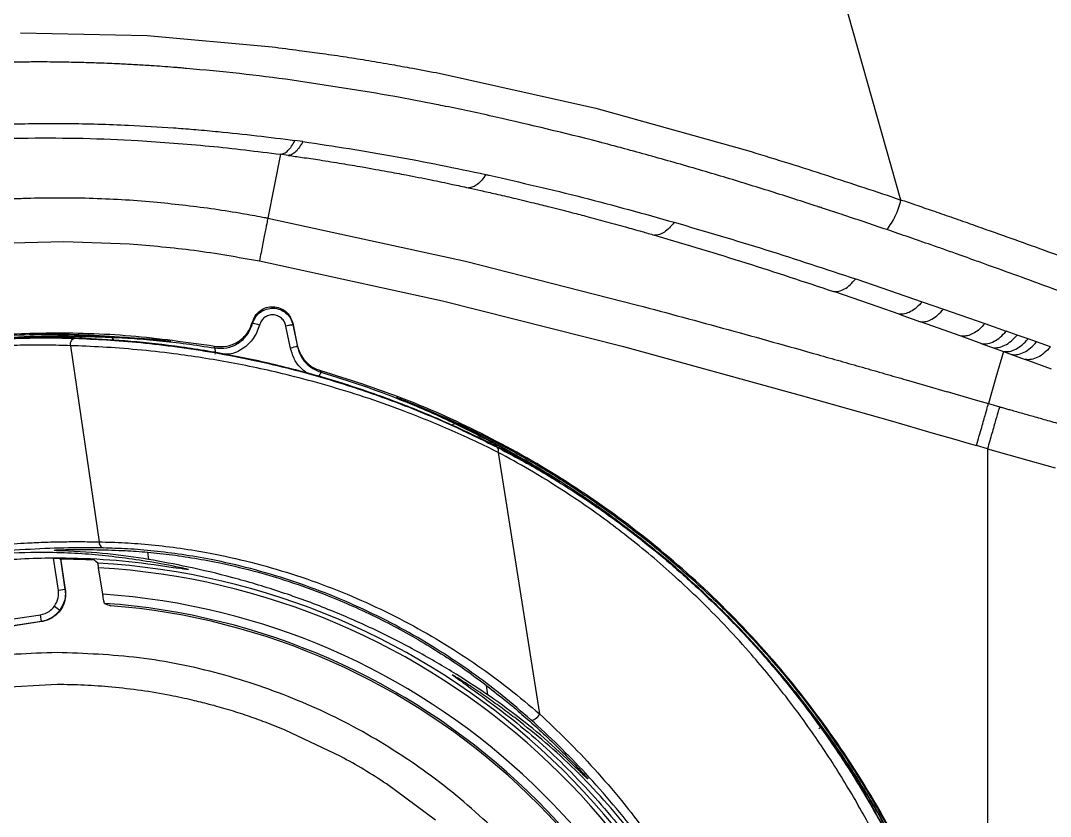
# Model space of a CAD drawing. Extents: x -51 to 27, y -13 to 136.
# Drawn here: x -38.6 to -34.015, y 47.882 to 51.423 of the extents above; entities that cross this region are included whole.
import ezdxf

# ---------------------------------------------------------------- set-up
doc = ezdxf.new("R2010")
doc.units = 0
doc.header["$MEASUREMENT"] = 0
doc.layers.add('GEOMETRY', color=2, linetype='Continuous', lineweight=25)

# ---------------------------------------------------------------- blocks, each defined once
blk = doc.blocks.new('2026 MONTERREY-BLOOM')
at = {"layer": 'GEOMETRY'}
for p, q in [((-22.9983, -33.0896), (-23.4714, -31.4201)), ((-26.9176, -32.3459), (-26.3541, -32.3581)), ((-26.3541, -32.3581), (-25.7978, -32.4078)), ((-25.0678, -32.5226), (-24.3562, -32.6815)), ((-24.3562, -32.6815), (-23.6658, -32.874)), ((-25.6609, -32.8295), (-25.696, -32.8247)), ((-25.7608, -32.8862), (-25.817, -33.1699)), ((-25.7262, -32.8909), (-25.7608, -32.8862)), ((-25.817, -33.1699), (-24.9374, -33.3623)), ((-27.0156, -33.2815), (-26.7252, -33.2738)), ((-26.7252, -33.2738), (-26.4325, -33.2845)), ((-24.0952, -33.2461), (-24.0855, -33.2489)), ((-25.8542, -33.3609), (-25.0394, -33.5379)), ((-24.9374, -33.3623), (-24.1706, -33.557)), ((-23.1998, -33.441), (-23.1951, -33.4425)), ((-23.1951, -33.4425), (-22.9033, -33.5421)), ((-23.2933, -33.4984), (-23.2979, -33.4968)), ((-23.1, -33.565), (-23.2933, -33.4984)), ((-25.0394, -33.5379), (-24.2334, -33.7413)), ((-22.9033, -33.542), (-22.8087, -33.5749)), ((-23.0067, -33.5973), (-23.1, -33.565)), ((-23.0068, -33.5974), (-22.9109, -33.6312)), ((-22.8086, -33.575), (-22.6247, -33.6396)), ((-25.8855, -33.6324), (-25.8845, -33.639)), ((-25.7061, -33.638), (-25.7051, -33.6446)), ((-25.7061, -33.638), (-25.686, -33.7355)), ((-25.7051, -33.6446), (-25.685, -33.7422)), ((-22.7306, -33.6957), (-22.9109, -33.6312)), ((-22.6248, -33.6395), (-22.5296, -33.6732)), ((-22.6377, -33.7293), (-22.7306, -33.6957)), ((-22.7187, -33.6961), (-22.7306, -33.6957)), ((-22.4809, -33.6905), (-22.5296, -33.6732)), ((-22.4319, -33.708), (-22.4809, -33.6905)), ((-26.6961, -33.7378), (-26.5683, -34.611)), ((-26.054, -33.7481), (-26.0551, -33.741)), ((-25.685, -33.7422), (-25.686, -33.7355)), ((-24.2334, -33.7413), (-23.4365, -33.9603)), ((-22.6377, -33.7293), (-22.5899, -33.7466)), ((-22.3946, -33.7212), (-22.4319, -33.7079)), ((-22.3328, -33.7433), (-22.3946, -33.7212)), ((-22.5899, -33.7466), (-22.5418, -33.7641)), ((-22.5418, -33.7641), (-22.5053, -33.7774)), ((-22.5053, -33.7774), (-22.4447, -33.7996)), ((-22.3272, -33.8427), (-22.4447, -33.7996)), ((-22.9749, -33.8899), (-22.8833, -33.9163)), ((-22.8833, -33.9163), (-22.7927, -33.9425)), ((-23.4365, -33.9603), (-23.0464, -34.0715)), ((-22.7234, -33.9625), (-22.6567, -33.9818)), ((-22.6567, -33.9818), (-22.6084, -33.9958)), ((-22.6084, -33.9958), (-22.5581, -34.0102)), ((-23.0464, -34.0715), (-22.8541, -34.1269)), ((-22.8541, -34.1269), (-22.7533, -34.1561)), ((-22.7533, -34.1561), (-22.7055, -34.1699)), ((-22.7055, -34.1699), (-22.6622, -34.1825)), ((-22.6128, -34.1965), (-22.6622, -34.1825)), ((-22.6128, -34.1965), (-22.47, -34.237)), ((-22.6128, -34.1965), (-22.6128, -37.1011)), ((-24.791, -34.2129), (-24.6068, -35.3768)), ((-22.47, -34.237), (-22.3114, -34.2819)), ((-26.3533, -34.6569), (-26.3482, -34.6891)), ((-26.7494, -34.8271), (-26.7712, -34.6836)), ((-26.7407, -34.6852), (-26.7197, -34.8226)), ((-26.7186, -34.8234), (-26.7392, -34.6881)), ((-26.552, -34.8444), (-26.5701, -34.726)), ((-26.7197, -34.8226), (-26.7494, -34.8271)), ((-26.7197, -34.8226), (-26.7186, -34.8234)), ((-27.5684, -35.048), (-26.829, -34.9353)), ((-26.8245, -34.965), (-26.829, -34.9353)), ((-26.7668, -34.8977), (-26.7426, -34.9155)), ((-26.8233, -34.9658), (-27.5647, -35.0787)), ((-26.8245, -34.965), (-27.5639, -35.0776)), ((-26.8233, -34.9658), (-26.8245, -34.965)), ((-26.7554, -35.246), (-27.0329, -35.2607)), ((-24.8449, -35.2508), (-24.839, -35.2911)), ((-25.4922, -35.5659), (-25.7391, -35.4486)), ((-24.434, -35.6266), (-24.4352, -35.6173)), ((-25.0709, -35.8489), (-25.2888, -35.6878))]:
    blk.add_line(p, q, dxfattribs=at)
at = {"layer": 'GEOMETRY', "flags": 128}
for points in [[(-25.7161, -33.7483), (-25.7273, -33.6936), (-25.7361, -33.6506)], [(-26.6961, -33.7378), (-26.6959, -33.7316), (-26.6949, -33.7255), (-26.6931, -33.7199), (-26.6906, -33.7149), (-26.6875, -33.7107), (-26.6839, -33.7077), (-26.68, -33.7058), (-26.6759, -33.7051)], [(-22.5418, -33.7641), (-22.5751, -33.8799), (-22.6084, -33.9958)], [(-25.5808, -33.8492), (-25.5803, -33.8532), (-25.5799, -33.8562)], [(-22.7927, -33.9424), (-22.7582, -33.9524), (-22.7234, -33.9625)], [(-26.7407, -34.6852), (-26.7399, -34.6868), (-26.7392, -34.6881)], [(-26.5741, -34.7058), (-26.5824, -34.6983), (-26.5889, -34.6924)], [(-24.6457, -35.4029), (-24.6421, -35.4043), (-24.6374, -35.404), (-24.6319, -35.4022), (-24.6262, -35.399), (-24.6204, -35.3945), (-24.615, -35.389), (-24.6104, -35.383), (-24.6068, -35.3768)], [(-23.3637, -35.4428), (-23.3612, -35.4404), (-23.3589, -35.438), (-23.357, -35.4359), (-23.3556, -35.4339), (-23.3547, -35.4323), (-23.3544, -35.431), (-23.3545, -35.4301)]]:
    blk.add_lwpolyline(points, dxfattribs=at)
at = {"layer": 'GEOMETRY'}
for centre, radius, start, end in [((-25.9335, -33.9078), 0.2733, 73.0871, 79.6692), ((-26.5221, -33.7195), 0.0198, 17.8366, 78.9233), ((-25.5695, -34.4181), 0.6856, 99.6936, 102.3483), ((-26.0846, -33.765), 0.0349, 341.1624, 28.9971), ((-25.5428, -33.8874), 0.0484, 139.9334, 166.0044), ((-24.9835, -34.1042), 0.0179, 74.3023, 137.6869), ((-24.8101, -34.2051), 0.0206, 337.968, 48.8891), ((-26.5421, -34.6133), 0.0263, 175.0374, 251.2971), ((-26.7555, -37.9016), 3.2181, 90.2812, 98.6604), ((-26.7555, -37.9016), 3.2136, 87.029, 89.7106), ((-26.7555, -37.9016), 3.201, 290.5678, 86.753), ((-26.7555, -37.9016), 3.181, 290.6619, 86.6589), ((-26.7555, -37.9016), 3.064, 291.1274, 86.1934), ((-26.7555, -37.9016), 3.024, 291.335, 85.9858), ((-26.7555, -37.9016), 3.016, 291.84, 85.4808)]:
    blk.add_arc(centre, radius, start, end, dxfattribs=at)
for points, knots in [([(-36.6427, -38.9849), (-36.6428, -38.748), (-36.6429, -38.2513), (-36.6431, -37.4958), (-36.643, -36.7174), (-36.6423, -35.9379), (-36.6409, -35.1552), (-36.6388, -34.37), (-36.6343, -33.1243), (-36.6247, -31.4274), (-36.6007, -28.7277), (-36.5557, -25.4875), (-36.48, -22.0033), (-36.3837, -18.8258), (-36.2694, -15.9518), (-36.1467, -13.5568), (-36.0218, -11.6425), (-35.9083, -10.2086), (-35.8038, -9.1111), (-35.7174, -8.3466), (-35.6715, -7.9173), (-35.5982, -7.4928), (-35.4908, -7.0801), (-35.3398, -6.6435), (-35.1358, -6.1898), (-34.8703, -5.7277), (-34.5603, -5.2943), (-34.2088, -4.8937), (-33.8193, -4.53), (-33.3956, -4.2066), (-32.942, -3.9269), (-32.4916, -3.7075), (-32.0535, -3.5411), (-31.634, -3.4198), (-31.1992, -3.3309), (-30.7502, -3.28), (-30.3002, -3.2288), (-29.6557, -3.1612), (-28.8172, -3.0818), (-27.5048, -2.9746), (-25.9207, -2.8687), (-23.9532, -2.7617), (-21.8759, -2.6679), (-19.6786, -2.5868), (-17.2507, -2.5139), (-14.59, -2.4519), (-11.7055, -2.4029), (-8.8195, -2.3695), (-5.9364, -2.3497), (-3.0548, -2.3416), (-0.5983, -2.3393), (1.4461, -2.34), (3.0915, -2.3423), (4.7536, -2.3465), (6.4156, -2.3534), (8.0545, -2.3645), (10.4077, -2.3864), (13.4813, -2.429), (16.9743, -2.5047), (20.1483, -2.6009), (23.0112, -2.7146), (25.3952, -2.8364), (27.3074, -2.9606), (28.7412, -3.0736), (29.84, -3.1777), (30.6063, -3.2639), (31.0378, -3.31), (31.4634, -3.3805), (31.8765, -3.4857), (32.3137, -3.6341), (32.7687, -3.8357), (33.2323, -4.0987), (33.6676, -4.4064), (34.0701, -4.7558), (34.436, -5.1433), (34.7616, -5.5651), (35.0437, -6.0171), (35.2785, -6.4922), (35.464, -6.9855), (35.6016, -7.491), (35.6829, -8.0099), (35.7387, -8.5338), (35.8146, -9.2299), (35.8967, -10.0974), (36.0051, -11.4079), (36.112, -12.9931), (36.2405, -15.3392), (36.3619, -18.1726), (36.4654, -21.4568), (36.5399, -24.7062), (36.5915, -27.9302), (36.6206, -30.8028), (36.6357, -33.3227), (36.6407, -34.9225), (36.6423, -35.9634), (36.6428, -36.4441), (36.643, -36.9237), (36.6431, -37.4023), (36.643, -37.8963), (36.6429, -38.4238), (36.6428, -38.792), (36.6428, -38.9849)], [0, 0, 0, 0, 0.005138, 0.010771, 0.016381, 0.022015, 0.027673, 0.03335, 0.039042, 0.054682, 0.070145, 0.097582, 0.124946, 0.145709, 0.16651, 0.187309, 0.197707, 0.208103, 0.218498, 0.221609, 0.224784, 0.227857, 0.230942, 0.234019, 0.237865, 0.24171, 0.245555, 0.249401, 0.253246, 0.257092, 0.260938, 0.264783, 0.267936, 0.271088, 0.274241, 0.277546, 0.280882, 0.284062, 0.291597, 0.299143, 0.312612, 0.326021, 0.341866, 0.357701, 0.373696, 0.394533, 0.415407, 0.436247, 0.457116, 0.477921, 0.498728, 0.51038, 0.52225, 0.534405, 0.54642, 0.558287, 0.569942, 0.597446, 0.624936, 0.645697, 0.666299, 0.687058, 0.697455, 0.707849, 0.718242, 0.721382, 0.724571, 0.72765, 0.730727, 0.733804, 0.737651, 0.741498, 0.745344, 0.74919, 0.753036, 0.756881, 0.760725, 0.76457, 0.768352, 0.772136, 0.775907, 0.779727, 0.783559, 0.79109, 0.798621, 0.812071, 0.825537, 0.849567, 0.873561, 0.896782, 0.920041, 0.943476, 0.95907, 0.97468, 0.978164, 0.981639, 0.985104, 0.988563, 0.992016, 0.995816, 1, 1, 1, 1]), ([(-25.7978, -32.4078), (-25.7575, -32.413), (-25.6868, -32.422), (-25.5812, -32.4362), (-25.4824, -32.4506), (-25.3788, -32.467), (-25.2804, -32.4837), (-25.1762, -32.5024), (-25.107, -32.5153), (-25.0678, -32.5226)], [0, 0, 0, 0, 0.16351, 0.286767, 0.430324, 0.567977, 0.712215, 0.836566, 1, 1, 1, 1]), ([(-26.8538, -32.4751), (-26.8759, -32.4753), (-26.9199, -32.4758), (-26.9639, -32.4763), (-26.9858, -32.4766)], [0, 0, 0, 0, 0.501549, 1, 1, 1, 1]), ([(-26.7452, -32.4759), (-26.7632, -32.4757), (-26.7994, -32.4752), (-26.8356, -32.4751), (-26.8538, -32.4751)], [0, 0, 0, 0, 0.4997406, 1, 1, 1, 1]), ([(-26.6595, -32.4776), (-26.6738, -32.4773), (-26.7023, -32.4766), (-26.7309, -32.4761), (-26.7452, -32.4759)], [0, 0, 0, 0, 0.49981, 1, 1, 1, 1]), ([(-26.4767, -32.484), (-26.5071, -32.4827), (-26.5679, -32.48), (-26.629, -32.4784), (-26.6595, -32.4776)], [0, 0, 0, 0, 0.499637, 1, 1, 1, 1]), ([(-26.3361, -32.4918), (-26.3596, -32.4905), (-26.4065, -32.4878), (-26.4533, -32.4853), (-26.4767, -32.484)], [0, 0, 0, 0, 0.5009841, 1, 1, 1, 1]), ([(-26.237, -32.4991), (-26.2536, -32.4979), (-26.2866, -32.4954), (-26.3196, -32.493), (-26.3361, -32.4918)], [0, 0, 0, 0, 0.500678, 1, 1, 1, 1]), ([(-26.2029, -32.5019), (-26.2086, -32.5015), (-26.22, -32.5005), (-26.2313, -32.4995), (-26.237, -32.4991)], [0, 0, 0, 0, 0.4999354, 1, 1, 1, 1]), ([(-26.1789, -32.504), (-26.1829, -32.5037), (-26.1909, -32.503), (-26.1989, -32.5023), (-26.2029, -32.5019)], [0, 0, 0, 0, 0.499955, 1, 1, 1, 1]), ([(-25.7092, -32.5561), (-25.7868, -32.546), (-25.9424, -32.5257), (-26.1, -32.5112), (-26.1789, -32.504)], [0, 0, 0, 0, 0.4992219, 1, 1, 1, 1]), ([(-24.8017, -32.7202), (-24.8761, -32.7041), (-24.9643, -32.6849), (-25.1141, -32.6547), (-25.3401, -32.6114), (-25.5559, -32.5791), (-25.7092, -32.5561)], [0, 0, 0, 0, 0.250009, 0.296406, 0.500022, 1, 1, 1, 1]), ([(-23.8956, -32.955), (-23.9705, -32.9334), (-24.081, -32.9015), (-24.2175, -32.8642), (-24.2873, -32.8456), (-24.3258, -32.8355), (-24.4901, -32.7927), (-24.6483, -32.7559), (-24.8017, -32.7202)], [0, 0, 0, 0, 0.252458, 0.372461, 0.455887, 0.484384, 0.500014, 1, 1, 1, 1]), ([(-26.9853, -32.752), (-26.9394, -32.7508), (-26.8476, -32.7484), (-26.7562, -32.7487), (-26.7106, -32.7489)], [0, 0, 0, 0, 0.500101, 1, 1, 1, 1]), ([(-26.7106, -32.7489), (-26.6648, -32.7495), (-26.5734, -32.7508), (-26.4825, -32.7546), (-26.437, -32.7565)], [0, 0, 0, 0, 0.500067, 1, 1, 1, 1]), ([(-26.437, -32.7565), (-26.3702, -32.76), (-26.3, -32.7637), (-26.2003, -32.7709), (-26.134, -32.7763), (-26.0712, -32.782), (-26.0381, -32.785)], [0, 0, 0, 0, 0.499997, 0.525753, 0.749999, 1, 1, 1, 1]), ([(-27.0417, -32.8174), (-27.0149, -32.8165), (-26.962, -32.8147), (-26.9093, -32.8139), (-26.8834, -32.8136)], [0, 0, 0, 0, 0.508342, 1, 1, 1, 1]), ([(-26.8834, -32.8136), (-26.8018, -32.8133), (-26.6384, -32.8129), (-26.4766, -32.8209), (-26.3956, -32.8249)], [0, 0, 0, 0, 0.499585, 1, 1, 1, 1]), ([(-26.3956, -32.8249), (-26.289, -32.8321), (-26.0756, -32.8466), (-25.8658, -32.873), (-25.7608, -32.8862)], [0, 0, 0, 0, 0.499537, 1, 1, 1, 1]), ([(-26.0381, -32.785), (-25.9808, -32.7908), (-25.8662, -32.8024), (-25.7528, -32.8172), (-25.696, -32.8246)], [0, 0, 0, 0, 0.5000668, 1, 1, 1, 1]), ([(-25.6609, -32.8295), (-25.5234, -32.8501), (-25.2482, -32.8915), (-24.9803, -32.9478), (-24.8463, -32.976)], [0, 0, 0, 0, 0.500124, 1, 1, 1, 1]), ([(-25.7262, -32.8909), (-25.7056, -32.8938), (-25.6587, -32.9004), (-25.5789, -32.9123), (-25.4896, -32.9265), (-25.4062, -32.9405), (-25.3393, -32.9523), (-25.2741, -32.9641), (-25.1924, -32.9795), (-25.095, -32.9988), (-25.0024, -33.018), (-24.9466, -33.0301), (-24.9228, -33.0353)], [0, 0, 0, 0, 0.075903, 0.172559, 0.293909, 0.406272, 0.481899, 0.543029, 0.649753, 0.788434, 0.909679, 1, 1, 1, 1]), ([(-23.6658, -32.874), (-23.6094, -32.8913), (-23.4965, -32.9258), (-23.385, -32.9616), (-23.3293, -32.9796)], [0, 0, 0, 0, 0.499999, 1, 1, 1, 1]), ([(-23.4712, -33.0854), (-23.5414, -33.0631), (-23.6817, -33.0185), (-23.8243, -32.9762), (-23.8956, -32.955)], [0, 0, 0, 0, 0.5, 1, 1, 1, 1]), ([(-24.8463, -32.976), (-24.8524, -32.9849), (-24.8646, -33.0027), (-24.8842, -33.0211), (-24.904, -33.0333), (-24.9166, -33.0346), (-24.9228, -33.0353)], [0, 0, 0, 0, 0.25009, 0.500192, 0.750135, 1, 1, 1, 1]), ([(-24.8463, -32.976), (-24.8438, -32.9765), (-24.8387, -32.9776), (-24.8336, -32.9788), (-24.831, -32.9793)], [0, 0, 0, 0, 0.500009, 1, 1, 1, 1]), ([(-24.831, -32.9793), (-24.6917, -33.0112), (-24.4131, -33.075), (-24.1427, -33.1507), (-24.0075, -33.1886)], [0, 0, 0, 0, 0.4999964, 1, 1, 1, 1]), ([(-23.3293, -32.9796), (-23.2738, -32.9977), (-23.1628, -33.0339), (-23.0532, -33.071), (-22.9983, -33.0896)], [0, 0, 0, 0, 0.500013, 1, 1, 1, 1]), ([(-24.9228, -33.0353), (-24.9049, -33.0392), (-24.8647, -33.0481), (-24.7983, -33.0632), (-24.7193, -33.0816), (-24.6388, -33.101), (-24.5688, -33.1184), (-24.5146, -33.1321), (-24.4613, -33.1457), (-24.3951, -33.1631), (-24.3136, -33.1849), (-24.2304, -33.2078), (-24.1574, -33.2283), (-24.1141, -33.2406), (-24.0952, -33.2461)], [0, 0, 0, 0, 0.063952, 0.142999, 0.237165, 0.346695, 0.431796, 0.489755, 0.54265, 0.625016, 0.730968, 0.84052, 0.93009, 1, 1, 1, 1]), ([(-27.0265, -33.0871), (-27.0038, -33.0859), (-26.9583, -33.0834), (-26.9127, -33.082), (-26.8899, -33.0812)], [0, 0, 0, 0, 0.499849, 1, 1, 1, 1]), ([(-26.8899, -33.0812), (-26.8444, -33.0802), (-26.7518, -33.0781), (-26.6592, -33.08), (-26.6121, -33.0809)], [0, 0, 0, 0, 0.4916855, 1, 1, 1, 1]), ([(-26.6121, -33.0809), (-26.5642, -33.0826), (-26.4685, -33.086), (-26.373, -33.0938), (-26.3253, -33.0976)], [0, 0, 0, 0, 0.500557, 1, 1, 1, 1]), ([(-26.3253, -33.0976), (-26.2401, -33.1065), (-26.1124, -33.1197), (-25.955, -33.1446), (-25.8743, -33.1589), (-25.8334, -33.1667), (-25.8217, -33.1689), (-25.8182, -33.1696), (-25.817, -33.1699)], [0, 0, 0, 0, 0.499976, 0.749985, 0.930458, 0.979095, 0.993014, 1, 1, 1, 1]), ([(-23.0607, -33.2214), (-23.1287, -33.1984), (-23.221, -33.1671), (-23.321, -33.1343), (-23.3543, -33.1234), (-23.364, -33.1202), (-23.4013, -33.1081), (-23.4367, -33.0966), (-23.4712, -33.0854)], [0, 0, 0, 0, 0.4999984, 0.6798507, 0.7286415, 0.7427498, 0.7499994, 1, 1, 1, 1]), ([(-23.0608, -33.2214), (-23.0539, -33.2122), (-23.0403, -33.1939), (-23.0229, -33.1611), (-23.0082, -33.1261), (-23.0016, -33.1017), (-22.9983, -33.0896)], [0, 0, 0, 0, 0.250001, 0.5, 0.750004, 1, 1, 1, 1]), ([(-22.9312, -33.1125), (-22.9424, -33.1087), (-22.9647, -33.101), (-22.9871, -33.0934), (-22.9983, -33.0896)], [0, 0, 0, 0, 0.499939, 1, 1, 1, 1]), ([(-22.8577, -33.1378), (-22.8699, -33.1336), (-22.8944, -33.1252), (-22.9189, -33.1167), (-22.9312, -33.1125)], [0, 0, 0, 0, 0.4998816, 1, 1, 1, 1]), ([(-22.6923, -33.1954), (-22.7197, -33.1858), (-22.7746, -33.1665), (-22.83, -33.1474), (-22.8577, -33.1378)], [0, 0, 0, 0, 0.499693, 1, 1, 1, 1]), ([(-25.817, -33.1698), (-25.8178, -33.174), (-25.8195, -33.1823), (-25.8282, -33.227), (-25.8402, -33.2887), (-25.8495, -33.3368), (-25.8542, -33.3609)], [0, 0, 0, 0, 0.2499984, 0.5000004, 0.7500036, 1, 1, 1, 1]), ([(-24.0075, -33.1886), (-24.0146, -33.1975), (-24.0288, -33.2155), (-24.0515, -33.2336), (-24.0741, -33.2452), (-24.0882, -33.2458), (-24.0952, -33.2461)], [0, 0, 0, 0, 0.249941, 0.499996, 0.750058, 1, 1, 1, 1]), ([(-24.0075, -33.1886), (-23.8709, -33.2287), (-23.5976, -33.3091), (-23.3324, -33.3969), (-23.1999, -33.4408)], [0, 0, 0, 0, 0.5000884, 1, 1, 1, 1]), ([(-22.8639, -33.2894), (-22.8966, -33.278), (-22.9619, -33.2552), (-23.0278, -33.2327), (-23.0608, -33.2214)], [0, 0, 0, 0, 0.499656, 1, 1, 1, 1]), ([(-22.3982, -33.3), (-22.4468, -33.2826), (-22.544, -33.2477), (-22.6428, -33.2128), (-22.6923, -33.1954)], [0, 0, 0, 0, 0.499799, 1, 1, 1, 1]), ([(-26.4325, -33.2845), (-26.3363, -33.2927), (-26.1423, -33.3092), (-25.9507, -33.3436), (-25.8542, -33.3609)], [0, 0, 0, 0, 0.496256, 1, 1, 1, 1]), ([(-24.0855, -33.2489), (-23.9524, -33.2884), (-23.6859, -33.3674), (-23.4274, -33.4538), (-23.298, -33.497)], [0, 0, 0, 0, 0.499679, 1, 1, 1, 1]), ([(-22.7392, -33.3334), (-22.7599, -33.326), (-22.8014, -33.3113), (-22.8431, -33.2967), (-22.8639, -33.2894)], [0, 0, 0, 0, 0.499806, 1, 1, 1, 1]), ([(-22.1128, -33.4035), (-22.1599, -33.3864), (-22.254, -33.352), (-22.3501, -33.3173), (-22.3982, -33.3)], [0, 0, 0, 0, 0.499822, 1, 1, 1, 1]), ([(-22.4608, -33.4336), (-22.5068, -33.4169), (-22.5557, -33.3991), (-22.6253, -33.374), (-22.6719, -33.3574), (-22.7158, -33.3417), (-22.7392, -33.3334)], [0, 0, 0, 0, 0.499999, 0.530693, 0.749999, 1, 1, 1, 1]), ([(-21.9008, -33.6411), (-21.9919, -33.607), (-22.1743, -33.5387), (-22.3652, -33.4687), (-22.4608, -33.4336)], [0, 0, 0, 0, 0.499676, 1, 1, 1, 1]), ([(-24.1706, -33.557), (-24.0363, -33.5931), (-23.7684, -33.6651), (-23.5013, -33.7402), (-23.3681, -33.7777)], [0, 0, 0, 0, 0.501295, 1, 1, 1, 1]), ([(-25.8855, -33.6324), (-25.8818, -33.6228), (-25.8745, -33.6035), (-25.8523, -33.5811), (-25.8246, -33.5669), (-25.7936, -33.5627), (-25.7629, -33.5688), (-25.7361, -33.5847), (-25.7153, -33.6084), (-25.7092, -33.6281), (-25.7061, -33.638)], [0, 0, 0, 0, 0.1249675, 0.2499354, 0.3749041, 0.4998737, 0.6248442, 0.7498154, 0.8747871, 1, 1, 1, 1]), ([(-25.8845, -33.639), (-25.8808, -33.6293), (-25.8735, -33.61), (-25.8512, -33.5876), (-25.8235, -33.5735), (-25.7925, -33.5693), (-25.7618, -33.5754), (-25.7351, -33.5913), (-25.7143, -33.615), (-25.7082, -33.6347), (-25.7051, -33.6446)], [0, 0, 0, 0, 0.12517, 0.250131, 0.375134, 0.500151, 0.62514, 0.750091, 0.875035, 1, 1, 1, 1]), ([(-25.7361, -33.6506), (-25.7381, -33.6441), (-25.7421, -33.631), (-25.7556, -33.615), (-25.7731, -33.604), (-25.7934, -33.5996), (-25.8141, -33.6023), (-25.8324, -33.6119), (-25.8469, -33.627), (-25.8516, -33.6399), (-25.854, -33.6464)], [0, 0, 0, 0, 0.125019, 0.250024, 0.374989, 0.499919, 0.624841, 0.749786, 0.874765, 1, 1, 1, 1]), ([(-26.0551, -33.741), (-26.0366, -33.7421), (-25.9996, -33.7443), (-25.9477, -33.722), (-25.9057, -33.6842), (-25.8922, -33.6497), (-25.8855, -33.6324)], [0, 0, 0, 0, 0.249975, 0.499864, 0.749685, 1, 1, 1, 1]), ([(-26.054, -33.7481), (-26.0359, -33.7491), (-25.9996, -33.7512), (-25.9477, -33.7293), (-25.905, -33.6914), (-25.8913, -33.6564), (-25.8845, -33.639)], [0, 0, 0, 0, 0.251408, 0.501549, 0.75077, 1, 1, 1, 1]), ([(-25.854, -33.6464), (-25.8617, -33.667), (-25.8772, -33.7084), (-25.9265, -33.7531), (-25.9752, -33.7769), (-26.0054, -33.7759), (-26.0142, -33.7756)], [0, 0, 0, 0, 0.293459, 0.586273, 0.879025, 1, 1, 1, 1]), ([(-25.7051, -33.6446), (-25.7055, -33.6446), (-25.7062, -33.6447), (-25.7101, -33.6454), (-25.7142, -33.6462), (-25.7192, -33.6472), (-25.7264, -33.6486), (-25.7323, -33.6499), (-25.7361, -33.6506)], [0, 0, 0, 0, 0.238711, 0.367881, 0.5, 0.632119, 0.761289, 1, 1, 1, 1]), ([(-26.0551, -33.741), (-26.1789, -33.7234), (-26.427, -33.6881), (-26.7763, -33.6786), (-27.0984, -33.692), (-27.2934, -33.7177), (-27.3908, -33.7306)], [0, 0, 0, 0, 0.279611, 0.560094, 0.78039, 1, 1, 1, 1]), ([(-27.3901, -33.735), (-27.2723, -33.7201), (-27.0363, -33.6903), (-26.6783, -33.6816), (-26.4402, -33.7001), (-26.321, -33.7094)], [0, 0, 0, 0, 0.332127, 0.66546, 1, 1, 1, 1]), ([(-26.5696, -33.6965), (-26.6289, -33.6954), (-26.7471, -33.6931), (-26.9515, -33.6995), (-27.167, -33.7153), (-27.3148, -33.7356), (-27.3885, -33.7457)], [0, 0, 0, 0, 0.2514811, 0.5005675, 0.7510645, 1, 1, 1, 1]), ([(-26.2899, -33.7151), (-26.3454, -33.71), (-26.4446, -33.701), (-26.5314, -33.6979), (-26.5696, -33.6965)], [0, 0, 0, 0, 0.559695, 1, 1, 1, 1]), ([(-26.6961, -33.7378), (-26.7303, -33.7368), (-26.7961, -33.7347), (-26.9048, -33.7353), (-27.0363, -33.7398), (-27.1968, -33.7518), (-27.3625, -33.7727), (-27.5062, -33.7971), (-27.6273, -33.8218), (-27.7433, -33.8496), (-27.8524, -33.8795), (-27.9566, -33.9114), (-28.0192, -33.933), (-28.0518, -33.9443)], [0, 0, 0, 0, 0.087568, 0.168532, 0.250011, 0.37453, 0.499657, 0.582395, 0.665029, 0.749545, 0.830717, 0.911759, 1, 1, 1, 1]), ([(-27.3882, -33.7476), (-27.3237, -33.7387), (-27.195, -33.721), (-27.0073, -33.7072), (-26.8299, -33.7016), (-26.7272, -33.7039), (-26.6759, -33.7051)], [0, 0, 0, 0, 0.250521, 0.499832, 0.750132, 1, 1, 1, 1]), ([(-26.9061, -33.703), (-26.9138, -33.7033), (-26.9292, -33.7037), (-26.9463, -33.7041), (-26.9572, -33.7042), (-26.9605, -33.7039), (-26.9559, -33.7032), (-26.9439, -33.7022), (-26.9257, -33.7011), (-26.9099, -33.7004), (-26.9021, -33.7)], [0, 0, 0, 0, 0.1251176, 0.2500508, 0.3750566, 0.5000978, 0.6251459, 0.7501704, 0.875131, 1, 1, 1, 1]), ([(-24.791, -34.2129), (-24.8241, -34.1967), (-24.8899, -34.1644), (-24.9958, -34.1164), (-25.1061, -34.0697), (-25.2358, -34.019), (-25.3841, -33.9665), (-25.5511, -33.9147), (-25.7492, -33.8614), (-25.9803, -33.8114), (-26.2093, -33.7758), (-26.3998, -33.755), (-26.5559, -33.7431), (-26.6491, -33.7396), (-26.6961, -33.7378)], [0, 0, 0, 0, 0.062726, 0.124875, 0.186872, 0.24887, 0.334808, 0.417017, 0.498695, 0.623888, 0.74857, 0.831862, 0.915167, 1, 1, 1, 1]), ([(-26.6759, -33.7051), (-26.6299, -33.707), (-26.5379, -33.7109), (-26.3835, -33.7233), (-26.2217, -33.7419), (-26.0538, -33.7677), (-25.883, -33.8007), (-25.6836, -33.8476), (-25.459, -33.9125), (-25.2195, -33.9976), (-24.9945, -34.0915), (-24.8627, -34.1568), (-24.7965, -34.1896)], [0, 0, 0, 0, 0.0838885, 0.1676702, 0.2514391, 0.3343467, 0.4176962, 0.5015398, 0.6258684, 0.7512484, 0.8751902, 1, 1, 1, 1]), ([(-24.8573, -34.1569), (-24.92, -34.1271), (-25.0449, -34.0677), (-25.258, -33.9816), (-25.4845, -33.9033), (-25.7225, -33.8357), (-25.9649, -33.7815), (-26.2036, -33.7421), (-26.4315, -33.7164), (-26.563, -33.709), (-26.6287, -33.7053)], [0, 0, 0, 0, 0.12569, 0.25037, 0.375563, 0.500264, 0.625538, 0.750116, 0.875235, 1, 1, 1, 1]), ([(-26.5183, -33.7001), (-26.4837, -33.7018), (-26.4146, -33.7052), (-26.2999, -33.7151), (-26.1798, -33.7286), (-26.0961, -33.7416), (-26.054, -33.7481)], [0, 0, 0, 0, 0.251319, 0.501728, 0.749711, 1, 1, 1, 1]), ([(-26.321, -33.7094), (-26.3131, -33.7103), (-26.2972, -33.712), (-26.2759, -33.7146), (-26.2594, -33.7168), (-26.2496, -33.7184), (-26.248, -33.719), (-26.255, -33.7186), (-26.2692, -33.7172), (-26.283, -33.7158), (-26.2899, -33.7151)], [0, 0, 0, 0, 0.124806, 0.249876, 0.374961, 0.500027, 0.625052, 0.75002, 0.874973, 1, 1, 1, 1]), ([(-25.686, -33.7355), (-25.6822, -33.7485), (-25.6747, -33.7747), (-25.6505, -33.808), (-25.6191, -33.8348), (-25.5936, -33.8444), (-25.5808, -33.8492)], [0, 0, 0, 0, 0.249567, 0.499548, 0.749672, 1, 1, 1, 1]), ([(-25.685, -33.7422), (-25.6812, -33.7553), (-25.6736, -33.7816), (-25.6493, -33.815), (-25.6179, -33.8418), (-25.5925, -33.8514), (-25.5799, -33.8562)], [0, 0, 0, 0, 0.249238, 0.498989, 0.749129, 1, 1, 1, 1]), ([(-25.6413, -33.8612), (-25.6524, -33.8526), (-25.6763, -33.8342), (-25.7027, -33.7949), (-25.7117, -33.7638), (-25.7161, -33.7483)], [0, 0, 0, 0, 0.303273, 0.651893, 1, 1, 1, 1]), ([(-23.3681, -33.7777), (-23.3351, -33.7871), (-23.2689, -33.8058), (-23.2028, -33.8247), (-23.1697, -33.8341)], [0, 0, 0, 0, 0.499814, 1, 1, 1, 1]), ([(-23.1697, -33.8341), (-23.1363, -33.8436), (-23.0714, -33.8622), (-23.0065, -33.8808), (-22.9749, -33.8899)], [0, 0, 0, 0, 0.513533, 1, 1, 1, 1]), ([(-22.6119, -37.1049), (-22.642, -36.9693), (-22.703, -36.6949), (-22.8472, -36.2935), (-23.0318, -35.901), (-23.2597, -35.5252), (-23.5273, -35.1726), (-23.8253, -34.8555), (-24.1467, -34.5769), (-24.4841, -34.3379), (-24.8388, -34.1361), (-25.204, -33.9695), (-25.4561, -33.889), (-25.5808, -33.8492)], [0, 0, 0, 0, 0.089873, 0.181823, 0.27544, 0.370265, 0.465798, 0.56152, 0.651476, 0.740697, 0.828771, 0.915319, 1, 1, 1, 1]), ([(-25.5799, -33.8562), (-25.5179, -33.8754), (-25.3941, -33.9136), (-25.2334, -33.9744), (-25.0941, -34.0327), (-25.0172, -34.0689), (-24.9786, -34.087)], [0, 0, 0, 0, 0.281186, 0.561367, 0.779999, 1, 1, 1, 1]), ([(-25.2006, -33.9868), (-25.2077, -33.984), (-25.2218, -33.9782), (-25.2375, -33.9718), (-25.2455, -33.9682), (-25.2432, -33.9686), (-25.2311, -33.9729), (-25.2125, -33.9798), (-25.1904, -33.9884), (-25.1747, -33.9947), (-25.1669, -33.9979)], [0, 0, 0, 0, 0.125302, 0.250859, 0.376056, 0.500847, 0.625798, 0.750589, 0.875475, 1, 1, 1, 1]), ([(-24.9161, -34.1155), (-24.9662, -34.091), (-25.0557, -34.0472), (-25.1564, -34.0053), (-25.2006, -33.9868)], [0, 0, 0, 0, 0.559802, 1, 1, 1, 1]), ([(-25.1669, -33.9979), (-25.1061, -34.0236), (-24.9836, -34.0754), (-24.8035, -34.1647), (-24.6247, -34.2634), (-24.4485, -34.3725), (-24.2752, -34.492), (-24.1057, -34.622), (-23.9407, -34.7625), (-23.7632, -34.9301), (-23.574, -35.1321), (-23.3761, -35.3765), (-23.1873, -35.6511), (-23.01, -35.9557), (-22.9123, -36.1758), (-22.8621, -36.2887)], [0, 0, 0, 0, 0.059316, 0.119572, 0.180767, 0.2429, 0.305973, 0.369986, 0.434937, 0.500827, 0.589431, 0.683651, 0.783487, 0.888936, 1, 1, 1, 1]), ([(-22.6622, -34.1825), (-22.6581, -34.1681), (-22.65, -34.1401), (-22.6356, -34.0901), (-22.6216, -34.0415), (-22.6114, -34.0059), (-22.6094, -33.999), (-22.6084, -33.9958)], [0, 0, 0, 0, 0.155923, 0.303119, 0.5699905, 0.8023361, 1, 1, 1, 1]), ([(-22.5581, -34.0102), (-22.5599, -34.0145), (-22.5635, -34.0233), (-22.5761, -34.0672), (-22.593, -34.1269), (-22.6062, -34.1733), (-22.6128, -34.1965)], [0, 0, 0, 0, 0.249488, 0.5000061, 0.750003, 1, 1, 1, 1]), ([(-22.5581, -34.0102), (-22.5561, -34.0107), (-22.5521, -34.0118), (-22.5482, -34.0129), (-22.5462, -34.0135)], [0, 0, 0, 0, 0.506094, 1, 1, 1, 1]), ([(-22.5462, -34.0135), (-22.5401, -34.0153), (-22.5281, -34.0186), (-22.5162, -34.022), (-22.5104, -34.0237)], [0, 0, 0, 0, 0.517427, 1, 1, 1, 1]), ([(-22.5104, -34.0236), (-22.4925, -34.0287), (-22.4565, -34.0389), (-22.4205, -34.0491), (-22.4026, -34.0541)], [0, 0, 0, 0, 0.500072, 1, 1, 1, 1]), ([(-22.4026, -34.0541), (-22.3917, -34.0572), (-22.3698, -34.0634), (-22.348, -34.0695), (-22.337, -34.0726)], [0, 0, 0, 0, 0.4963211, 1, 1, 1, 1]), ([(-22.337, -34.0726), (-22.3253, -34.0759), (-22.302, -34.0825), (-22.2788, -34.089), (-22.2672, -34.0922)], [0, 0, 0, 0, 0.503585, 1, 1, 1, 1]), ([(-22.7754, -36.5227), (-22.7992, -36.4578), (-22.8468, -36.3283), (-22.9295, -36.1405), (-23.0203, -35.9573), (-23.12, -35.7787), (-23.2289, -35.6042), (-23.347, -35.4338), (-23.4742, -35.2683), (-23.61, -35.1084), (-23.7544, -34.9545), (-23.9089, -34.8053), (-24.0702, -34.6646), (-24.2209, -34.5457), (-24.3541, -34.4492), (-24.4699, -34.3709), (-24.6034, -34.2866), (-24.7555, -34.1981), (-24.8625, -34.1431), (-24.9161, -34.1155)], [0, 0, 0, 0, 0.0626328, 0.124974, 0.1871777, 0.2493743, 0.311699, 0.3743117, 0.4369702, 0.4992914, 0.561501, 0.6239071, 0.6883729, 0.749301, 0.7925577, 0.8342936, 0.8747307, 0.9372395, 1, 1, 1, 1]), ([(-24.572, -34.3123), (-24.6272, -34.2802), (-24.7257, -34.2229), (-24.8171, -34.1771), (-24.8573, -34.1569)], [0, 0, 0, 0, 0.559715, 1, 1, 1, 1]), ([(-24.7965, -34.1896), (-24.7652, -34.206), (-24.7024, -34.2388), (-24.6022, -34.2957), (-24.5014, -34.3569), (-24.4, -34.4227), (-24.2983, -34.4931), (-24.1809, -34.58), (-24.0479, -34.6867), (-23.9062, -34.8116), (-23.7687, -34.9448), (-23.6356, -35.086), (-23.5042, -35.2398), (-23.3793, -35.4017), (-23.2633, -35.5683), (-23.1745, -35.71), (-23.1061, -35.8286), (-23.0555, -35.9216), (-23.0067, -36.017), (-22.9613, -36.1119), (-22.9174, -36.2093), (-22.8902, -36.2754), (-22.8761, -36.3095)], [0, 0, 0, 0, 0.041672, 0.083644, 0.12599, 0.166138, 0.207601, 0.250591, 0.311569, 0.375929, 0.436784, 0.501074, 0.569315, 0.640125, 0.708652, 0.77746, 0.812991, 0.851047, 0.887921, 0.925043, 0.961294, 1, 1, 1, 1]), ([(-22.9286, -36.3244), (-22.958, -36.2533), (-23.0176, -36.1092), (-23.1219, -35.8996), (-23.2383, -35.6933), (-23.3671, -35.4928), (-23.5085, -35.2982), (-23.6449, -35.1319), (-23.7699, -34.994), (-23.8786, -34.883), (-23.9874, -34.78), (-24.0955, -34.6848), (-24.2012, -34.5981), (-24.3039, -34.5196), (-24.4031, -34.4485), (-24.5195, -34.3705), (-24.6517, -34.2887), (-24.7452, -34.2378), (-24.791, -34.2129)], [0, 0, 0, 0, 0.081971, 0.166091, 0.248666, 0.332015, 0.415448, 0.497759, 0.552102, 0.604335, 0.654506, 0.70267, 0.748889, 0.791935, 0.833539, 0.873779, 0.938188, 1, 1, 1, 1]), ([(-24.5776, -34.3055), (-24.5626, -34.3148), (-24.5402, -34.3288), (-24.5211, -34.3414), (-24.5145, -34.3462), (-24.5183, -34.3443), (-24.5352, -34.3344), (-24.5573, -34.3211), (-24.572, -34.3123)], [0, 0, 0, 0, 0.2496131, 0.3754134, 0.5009109, 0.6259963, 0.7513495, 1, 1, 1, 1]), ([(-27.9138, -34.816), (-27.8876, -34.8073), (-27.842, -34.7922), (-27.7657, -34.7687), (-27.6906, -34.747), (-27.58, -34.7177), (-27.4347, -34.6842), (-27.2717, -34.6551), (-27.1285, -34.6357), (-27.0065, -34.6233), (-26.8987, -34.6158), (-26.8028, -34.6117), (-26.7246, -34.61), (-26.6445, -34.6097), (-26.5961, -34.6105), (-26.5683, -34.611)], [0, 0, 0, 0, 0.0717, 0.124913, 0.190386, 0.250042, 0.374552, 0.499658, 0.582333, 0.664797, 0.74952, 0.808965, 0.874159, 0.927761, 1, 1, 1, 1]), ([(-26.5683, -34.611), (-26.5308, -34.6119), (-26.4569, -34.6138), (-26.3346, -34.6233), (-26.2071, -34.6385), (-26.0594, -34.6629), (-25.8933, -34.6995), (-25.7104, -34.7516), (-25.5302, -34.8153), (-25.3553, -34.8896), (-25.1875, -34.9731), (-25.0288, -35.0641), (-24.88, -35.1615), (-24.7384, -35.2653), (-24.6516, -35.3389), (-24.6068, -35.3768)], [0, 0, 0, 0, 0.063357, 0.124876, 0.187815, 0.250187, 0.333143, 0.416072, 0.500163, 0.582682, 0.66558, 0.749765, 0.831081, 0.912997, 1, 1, 1, 1]), ([(-26.5505, -34.6382), (-26.6007, -34.6377), (-26.7006, -34.6368), (-26.8741, -34.643), (-27.0572, -34.6568), (-27.183, -34.6741), (-27.2457, -34.6828)], [0, 0, 0, 0, 0.251506, 0.500577, 0.751089, 1, 1, 1, 1]), ([(-26.4507, -34.6838), (-26.4899, -34.6789), (-26.5658, -34.6693), (-26.6911, -34.6606), (-26.8433, -34.6571), (-27.0292, -34.6629), (-27.1726, -34.6815), (-27.2445, -34.6908)], [0, 0, 0, 0, 0.173723, 0.337016, 0.50051, 0.749548, 1, 1, 1, 1]), ([(-26.7297, -34.6514), (-26.7348, -34.6513), (-26.7451, -34.6509), (-26.7571, -34.6502), (-26.7652, -34.6494), (-26.7685, -34.6486), (-26.7667, -34.6476), (-26.7598, -34.6468), (-26.7488, -34.646), (-26.7388, -34.6458), (-26.7338, -34.6457)], [0, 0, 0, 0, 0.1248318, 0.249794, 0.3748254, 0.499854, 0.6248342, 0.7497439, 0.8747342, 1, 1, 1, 1]), ([(-24.6457, -35.4029), (-24.6875, -35.3667), (-24.7707, -35.2944), (-24.9075, -35.1915), (-25.0529, -35.0938), (-25.2072, -35.0027), (-25.3699, -34.9194), (-25.5401, -34.845), (-25.7156, -34.7809), (-25.8936, -34.7283), (-26.0557, -34.6913), (-26.1994, -34.6666), (-26.3242, -34.651), (-26.4428, -34.6412), (-26.5146, -34.6392), (-26.5505, -34.6382)], [0, 0, 0, 0, 0.0840092, 0.1677041, 0.2502415, 0.3338565, 0.4171156, 0.4998437, 0.5839435, 0.6671269, 0.7498132, 0.8127761, 0.8751269, 0.9376367, 1, 1, 1, 1]), ([(-26.4649, -34.6493), (-26.4318, -34.6512), (-26.3656, -34.6548), (-26.2568, -34.6663), (-26.1427, -34.6829), (-26.0116, -34.7077), (-25.8638, -34.7434), (-25.7015, -34.7927), (-25.5143, -34.8617), (-25.308, -34.955), (-25.093, -35.0753), (-24.8943, -35.2072), (-24.7785, -35.3013), (-24.7204, -35.3486)], [0, 0, 0, 0, 0.062499, 0.125247, 0.187496, 0.250419, 0.333124, 0.416424, 0.500621, 0.625621, 0.750353, 0.874594, 1, 1, 1, 1]), ([(-27.2402, -34.7191), (-27.1446, -34.707), (-26.953, -34.6828), (-26.6837, -34.6801), (-26.4358, -34.6948), (-26.2859, -34.7174), (-26.211, -34.7287)], [0, 0, 0, 0, 0.279603, 0.560095, 0.780397, 1, 1, 1, 1]), ([(-26.7712, -34.6836), (-26.7673, -34.6836), (-26.7595, -34.6836), (-26.7495, -34.684), (-26.7424, -34.6845), (-26.7412, -34.685), (-26.7407, -34.6852)], [0, 0, 0, 0, 0.25003, 0.499881, 0.749266, 1, 1, 1, 1]), ([(-26.5701, -34.726), (-26.5705, -34.7235), (-26.5713, -34.7184), (-26.5725, -34.7119), (-26.5735, -34.7071), (-26.5739, -34.7062), (-26.5741, -34.7058)], [0, 0, 0, 0, 0.2505372, 0.4999857, 0.7496043, 1, 1, 1, 1]), ([(-26.1928, -34.7278), (-26.2376, -34.7192), (-26.3286, -34.7016), (-26.4096, -34.6898), (-26.4507, -34.6838)], [0, 0, 0, 0, 0.493093, 1, 1, 1, 1]), ([(-24.839, -35.2911), (-24.8911, -35.2565), (-24.9955, -35.1872), (-25.1726, -35.0854), (-25.3615, -34.9902), (-25.5616, -34.9039), (-25.7681, -34.8292), (-25.9748, -34.7681), (-26.1743, -34.7206), (-26.2903, -34.6996), (-26.3482, -34.6891)], [0, 0, 0, 0, 0.124864, 0.249978, 0.37469, 0.498758, 0.624582, 0.74966, 0.875158, 1, 1, 1, 1]), ([(-26.1928, -34.7278), (-26.1889, -34.7286), (-26.1813, -34.7302), (-26.1735, -34.7323), (-26.1696, -34.7337), (-26.1705, -34.7343), (-26.1761, -34.7339), (-26.1855, -34.7327), (-26.1976, -34.7309), (-26.2066, -34.7294), (-26.211, -34.7287)], [0, 0, 0, 0, 0.125137, 0.249846, 0.374763, 0.499639, 0.62455, 0.749796, 0.874822, 1, 1, 1, 1]), ([(-26.7172, -34.8433), (-26.7185, -34.8563), (-26.7211, -34.8824), (-26.74, -34.9173), (-26.7677, -34.9459), (-26.7919, -34.9561), (-26.804, -34.9613)], [0, 0, 0, 0, 0.249628, 0.499326, 0.749082, 1, 1, 1, 1]), ([(-26.7668, -34.8977), (-26.7597, -34.8854), (-26.7472, -34.8634), (-26.7487, -34.8382), (-26.7494, -34.8271)], [0, 0, 0, 0, 0.559979, 1, 1, 1, 1]), ([(-26.7197, -34.8226), (-26.719, -34.8311), (-26.7175, -34.8478), (-26.7224, -34.8806), (-26.7346, -34.9017), (-26.7426, -34.9155)], [0, 0, 0, 0, 0.260822, 0.514799, 1, 1, 1, 1]), ([(-26.7186, -34.8234), (-26.7181, -34.8271), (-26.7173, -34.8337), (-26.7172, -34.8404), (-26.7172, -34.8433)], [0, 0, 0, 0, 0.560006, 1, 1, 1, 1]), ([(-26.5438, -34.885), (-26.5441, -34.8843), (-26.5449, -34.8828), (-26.5471, -34.8733), (-26.5496, -34.86), (-26.5512, -34.8496), (-26.552, -34.8444)], [0, 0, 0, 0, 0.249917, 0.499739, 0.749121, 1, 1, 1, 1]), ([(-26.5438, -34.885), (-26.5389, -34.8869), (-26.5303, -34.8902), (-26.5216, -34.8935), (-26.5178, -34.895)], [0, 0, 0, 0, 0.560576, 1, 1, 1, 1]), ([(-26.829, -34.9353), (-26.8153, -34.9316), (-26.7908, -34.9249), (-26.7741, -34.906), (-26.7668, -34.8977)], [0, 0, 0, 0, 0.560019, 1, 1, 1, 1]), ([(-26.7426, -34.9155), (-26.7534, -34.9273), (-26.7699, -34.9452), (-26.7997, -34.9596), (-26.8161, -34.9632), (-26.8245, -34.965)], [0, 0, 0, 0, 0.485201, 0.739178, 1, 1, 1, 1]), ([(-26.804, -34.9613), (-26.8075, -34.9623), (-26.8139, -34.9642), (-26.8205, -34.9653), (-26.8233, -34.9658)], [0, 0, 0, 0, 0.559994, 1, 1, 1, 1]), ([(-26.7555, -35.1032), (-26.8776, -35.1079), (-27.1218, -35.1171), (-27.4818, -35.1914), (-27.8294, -35.3087), (-28.1587, -35.4713), (-28.4639, -35.6751), (-28.7399, -35.9172), (-28.9819, -36.1932), (-29.1858, -36.4984), (-29.3484, -36.8277), (-29.4657, -37.1753), (-29.54, -37.5353), (-29.5493, -37.7795), (-29.5539, -37.9016)], [0, 0, 0, 0, 0.083333, 0.166667, 0.25, 0.333333, 0.416667, 0.5, 0.583333, 0.666667, 0.75, 0.833333, 0.916667, 1, 1, 1, 1]), ([(-23.957, -37.9016), (-23.9617, -37.7795), (-23.9709, -37.5353), (-24.0452, -37.1753), (-24.1625, -36.8277), (-24.3251, -36.4984), (-24.529, -36.1932), (-24.771, -35.9172), (-25.047, -35.6751), (-25.3522, -35.4713), (-25.6815, -35.3087), (-26.0291, -35.1914), (-26.3891, -35.1171), (-26.6334, -35.1079), (-26.7555, -35.1032)], [0, 0, 0, 0, 0.083333, 0.166667, 0.25, 0.333333, 0.416667, 0.5, 0.583333, 0.666667, 0.75, 0.833333, 0.916667, 1, 1, 1, 1]), ([(-24.9489, -35.2366), (-24.9531, -35.2337), (-24.9617, -35.2279), (-24.974, -35.2193), (-24.9851, -35.2115), (-24.9923, -35.2062), (-24.9954, -35.2035), (-24.9962, -35.2026), (-24.9952, -35.2027), (-24.9916, -35.2045), (-24.9839, -35.2089), (-24.9759, -35.2139), (-24.9719, -35.2164)], [0, 0, 0, 0, 0.124459, 0.249315, 0.374127, 0.498961, 0.562623, 0.624108, 0.68607, 0.749727, 0.874601, 1, 1, 1, 1]), ([(-26.5121, -35.2572), (-26.5526, -35.2539), (-26.6336, -35.2474), (-26.7148, -35.2465), (-26.7554, -35.246)], [0, 0, 0, 0, 0.500026, 1, 1, 1, 1]), ([(-26.2505, -35.2946), (-26.2938, -35.2867), (-26.3806, -35.271), (-26.4683, -35.2618), (-26.5121, -35.2572)], [0, 0, 0, 0, 0.5000259, 1, 1, 1, 1]), ([(-24.7103, -35.3991), (-24.7308, -35.3836), (-24.7717, -35.3527), (-24.838, -35.3053), (-24.9045, -35.2598), (-24.9507, -35.23), (-24.9719, -35.2164)], [0, 0, 0, 0, 0.250253, 0.499999, 0.770876, 1, 1, 1, 1]), ([(-24.9489, -35.2366), (-24.856, -35.3038), (-24.6687, -35.4393), (-24.4161, -35.6805), (-24.1874, -35.9482), (-23.9858, -36.2455), (-23.8173, -36.5675), (-23.6829, -36.9082), (-23.6269, -37.1439), (-23.5992, -37.2609)], [0, 0, 0, 0, 0.137829, 0.277764, 0.419018, 0.560759, 0.708836, 0.855553, 1, 1, 1, 1]), ([(-25.7391, -35.4486), (-25.7689, -35.4366), (-25.8247, -35.4143), (-25.9087, -35.3845), (-25.9918, -35.358), (-26.0737, -35.3346), (-26.1604, -35.3137), (-26.2181, -35.3015), (-26.2505, -35.2946)], [0, 0, 0, 0, 0.1800548, 0.3369843, 0.4999885, 0.6690814, 0.8147735, 1, 1, 1, 1]), ([(-24.434, -35.6266), (-24.479, -35.5835), (-24.5683, -35.4982), (-24.7058, -35.3855), (-24.7948, -35.3224), (-24.839, -35.2911)], [0, 0, 0, 0, 0.338442, 0.670907, 1, 1, 1, 1]), ([(-24.7204, -35.3486), (-24.6739, -35.3889), (-24.5777, -35.4722), (-24.4813, -35.5703), (-24.4315, -35.621)], [0, 0, 0, 0, 0.483478, 1, 1, 1, 1]), ([(-23.3598, -35.4277), (-23.374, -35.4082), (-23.3954, -35.3788), (-23.4167, -35.3502), (-23.4247, -35.3391), (-23.4266, -35.3361), (-23.4231, -35.3402), (-23.4135, -35.352), (-23.3908, -35.3811), (-23.369, -35.4105), (-23.3545, -35.4301)], [0, 0, 0, 0, 0.249185, 0.374247, 0.43701, 0.499673, 0.56223, 0.625056, 0.750507, 1, 1, 1, 1]), ([(-24.6068, -35.3768), (-24.5665, -35.4148), (-24.4852, -35.4914), (-24.362, -35.6214), (-24.2226, -35.7833), (-24.0735, -35.9813), (-23.9069, -36.2437), (-23.7517, -36.5498), (-23.6173, -36.8996), (-23.5613, -37.1427), (-23.5333, -37.2638)], [0, 0, 0, 0, 0.082627, 0.166309, 0.250683, 0.375627, 0.500134, 0.666534, 0.83386, 1, 1, 1, 1]), ([(-23.5723, -37.2644), (-23.5932, -37.1718), (-23.6349, -36.9873), (-23.7277, -36.7191), (-23.842, -36.4594), (-23.9645, -36.2378), (-24.0861, -36.0524), (-24.199, -35.9011), (-24.3202, -35.7579), (-24.4479, -35.6248), (-24.5801, -35.5025), (-24.6671, -35.4334), (-24.7103, -35.3991)], [0, 0, 0, 0, 0.125028, 0.249162, 0.373356, 0.498619, 0.582502, 0.66613, 0.74888, 0.833365, 0.917102, 1, 1, 1, 1]), ([(-23.5597, -37.2694), (-23.5719, -37.2126), (-23.598, -37.0912), (-23.65, -36.9124), (-23.7133, -36.7326), (-23.786, -36.559), (-23.8677, -36.3914), (-23.9589, -36.228), (-24.0574, -36.0725), (-24.1647, -35.9218), (-24.2791, -35.778), (-24.3995, -35.6422), (-24.5236, -35.5148), (-24.6049, -35.4404), (-24.6457, -35.4029)], [0, 0, 0, 0, 0.078047, 0.166667, 0.24972, 0.333822, 0.419133, 0.499923, 0.584922, 0.666429, 0.749366, 0.834429, 0.916736, 1, 1, 1, 1]), ([(-22.632, -37.1331), (-22.6407, -37.0886), (-22.6582, -36.9991), (-22.6896, -36.8666), (-22.7248, -36.7357), (-22.7641, -36.6064), (-22.8066, -36.4807), (-22.8535, -36.3551), (-22.9095, -36.2182), (-22.9798, -36.0634), (-23.0642, -35.8972), (-23.1569, -35.734), (-23.2543, -35.5777), (-23.3244, -35.478), (-23.3598, -35.4277)], [0, 0, 0, 0, 0.071127, 0.143045, 0.214499, 0.285863, 0.358127, 0.42686, 0.501547, 0.59696, 0.70228, 0.803931, 0.901144, 1, 1, 1, 1]), ([(-23.3545, -35.4301), (-23.3385, -35.4522), (-23.3055, -35.4979), (-23.2575, -35.5679), (-23.2204, -35.6242), (-23.1941, -35.6654), (-23.1773, -35.6922), (-23.1597, -35.7207), (-23.1414, -35.7509), (-23.1224, -35.7828), (-23.1017, -35.8184), (-23.0732, -35.8685), (-23.041, -35.9274), (-23.0072, -35.9918), (-22.977, -36.0517), (-22.9482, -36.111), (-22.9212, -36.1692), (-22.8731, -36.2765), (-22.8076, -36.4377), (-22.7321, -36.6583), (-22.6677, -36.8845), (-22.6357, -37.0387), (-22.6197, -37.1159)], [0, 0, 0, 0, 0.04427, 0.091529, 0.137788, 0.153964, 0.171147, 0.189336, 0.208532, 0.228735, 0.249944, 0.275701, 0.322725, 0.359385, 0.394309, 0.432097, 0.466886, 0.498675, 0.623462, 0.749061, 0.87452, 1, 1, 1, 1]), ([(-25.2888, -35.6878), (-25.322, -35.6663), (-25.3884, -35.6234), (-25.4576, -35.5851), (-25.4922, -35.5659)], [0, 0, 0, 0, 0.499971, 1, 1, 1, 1]), ([(-24.4315, -35.621), (-24.4225, -35.6307), (-24.4089, -35.6452), (-24.3974, -35.6586), (-24.3934, -35.6638), (-24.3923, -35.6658), (-24.3933, -35.6655), (-24.3975, -35.6621), (-24.4065, -35.6536), (-24.4196, -35.6408), (-24.4292, -35.6313), (-24.434, -35.6266)], [0, 0, 0, 0, 0.247844, 0.373197, 0.437806, 0.49843, 0.560181, 0.624355, 0.749376, 0.874727, 1, 1, 1, 1])]:
    blk.add_open_spline(points, degree=3, knots=knots, dxfattribs=at)
for points in [[(-25.7608, -32.8862), (-25.7553, -32.8852), (-25.7442, -32.8832), (-25.7273, -32.8705), (-25.7109, -32.8515), (-25.701, -32.8336), (-25.696, -32.8247)], [(-25.6609, -32.8295), (-25.6659, -32.8384), (-25.6759, -32.8563), (-25.6925, -32.8752), (-25.7095, -32.888), (-25.7207, -32.8899), (-25.7262, -32.8909)], [(-23.2979, -33.4968), (-23.2901, -33.4969), (-23.2746, -33.4971), (-23.2492, -33.4862), (-23.2237, -33.4682), (-23.2078, -33.45), (-23.1998, -33.441)], [(-22.9033, -33.542), (-22.9117, -33.5511), (-22.9285, -33.5694), (-22.9554, -33.5874), (-22.9821, -33.5981), (-22.9985, -33.5977), (-23.0068, -33.5974)], [(-22.9109, -33.6312), (-22.9028, -33.6314), (-22.8865, -33.6318), (-22.8601, -33.6209), (-22.8335, -33.6027), (-22.817, -33.5841), (-22.8087, -33.5749)], [(-22.6247, -33.6396), (-22.6323, -33.6478), (-22.6473, -33.6643), (-22.6714, -33.6816), (-22.6956, -33.6933), (-22.711, -33.6952), (-22.7187, -33.6961)], [(-26.9021, -33.7), (-26.8333, -33.698), (-26.6958, -33.6941), (-26.5775, -33.6981), (-26.5183, -33.7001)], [(-22.6377, -33.7293), (-22.629, -33.7296), (-22.6118, -33.7304), (-22.5838, -33.7196), (-22.5557, -33.7013), (-22.5383, -33.6826), (-22.5296, -33.6732)], [(-22.5899, -33.7466), (-22.5811, -33.747), (-22.5637, -33.7478), (-22.5355, -33.7371), (-22.5072, -33.7187), (-22.4896, -33.6999), (-22.4809, -33.6905)], [(-26.6287, -33.7053), (-26.6718, -33.7037), (-26.7581, -33.7005), (-26.8568, -33.7022), (-26.9061, -33.703)], [(-22.5418, -33.7641), (-22.533, -33.7645), (-22.5154, -33.7653), (-22.4869, -33.7546), (-22.4584, -33.7362), (-22.4407, -33.7174), (-22.4319, -33.708)], [(-22.5053, -33.7774), (-22.4964, -33.7779), (-22.4786, -33.779), (-22.4499, -33.7683), (-22.4212, -33.7498), (-22.4035, -33.7308), (-22.3946, -33.7212)], [(-22.3328, -33.7433), (-22.3417, -33.7529), (-22.3596, -33.772), (-22.3887, -33.7906), (-22.4178, -33.8012), (-22.4357, -33.8001), (-22.4447, -33.7996)], [(-24.9786, -34.087), (-24.9144, -34.1187), (-24.7859, -34.1821), (-24.647, -34.2644), (-24.5776, -34.3055)], [(-26.7338, -34.6457), (-26.686, -34.6453), (-26.5905, -34.6445), (-26.5068, -34.6477), (-26.4649, -34.6493)], [(-26.3482, -34.6891), (-26.407, -34.68), (-26.5247, -34.6616), (-26.6613, -34.6548), (-26.7297, -34.6514)]]:
    blk.add_open_spline(points, degree=3, dxfattribs=at)

msp = doc.modelspace()

# ---------------------------------------------------------------- block references
msp.add_blockref('2026 MONTERREY-BLOOM', (-11.682, 83.7145))

doc.saveas('drawing.dxf')
